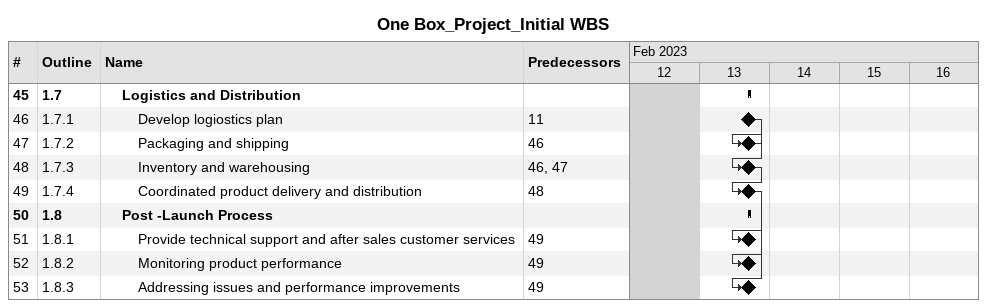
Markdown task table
One Box_Project_Initial WBS

| ID | WBS | Task | Start | Finish | Predecessors |
|---|---|---|---|---|---|
| 45 | 1.7 | **Logistics and Distribution** | 2023-02-13 | 2023-02-13 |  |
| 46 | 1.7.1 | Develop logiostics plan (milestone) | 2023-02-13 | 2023-02-13 | 11 |
| 47 | 1.7.2 | Packaging and shipping (milestone) | 2023-02-13 | 2023-02-13 | 46 |
| 48 | 1.7.3 | Inventory and warehousing (milestone) | 2023-02-13 | 2023-02-13 | 46, 47 |
| 49 | 1.7.4 | Coordinated product delivery and distribution (milestone) | 2023-02-13 | 2023-02-13 | 48 |
| 50 | 1.8 | **Post -Launch Process** | 2023-02-13 | 2023-02-13 |  |
| 51 | 1.8.1 | Provide technical support and after sales customer services (milestone) | 2023-02-13 | 2023-02-13 | 49 |
| 52 | 1.8.2 | Monitoring product performance (milestone) | 2023-02-13 | 2023-02-13 | 49 |
| 53 | 1.8.3 | Addressing issues and performance improvements (milestone) | 2023-02-13 | 2023-02-13 | 49 |
